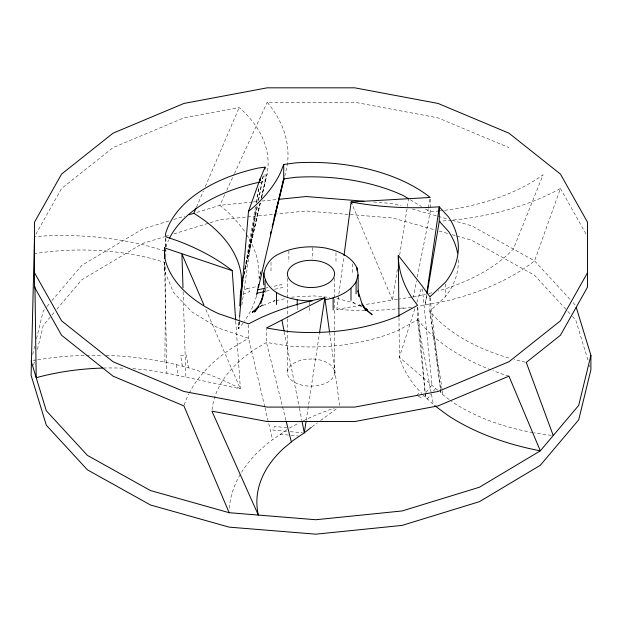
<?xml version="1.0" encoding="UTF-8"?>
<svg xmlns="http://www.w3.org/2000/svg" width="622" height="622" viewBox="0 0 622 622"><rect width="100%" height="100%" fill="white"/><g stroke="black" fill="none" stroke-linecap="round" stroke-linejoin="round"><path stroke-width="0.47" stroke-dasharray="3.11 2.33" d="M164.853 362.191L165.716 266.675M165.802 257.026L165.856 249.313M238.934 322.18L238.584 328.867A210.461 121.508 0 0 0 243.855 322.002M264.762 406.796L248.59 338.298L218.275 328.004L191.801 311.894L173.445 292.379L164.472 270.788L164.527 262.328L152.087 258.705A175.147 101.122 0 0 0 34.505 253.628M259.156 279.146L258.581 265.61A210.461 121.508 0 0 0 246.747 234.743M239.151 322.118L238.584 328.867L239.703 320.33M239.237 321.162L239.478 318.27M364.943 310.417A210.461 121.508 0 0 1 336.844 309.328L338.757 294.952M338.889 293.996L343.865 256.614M426.622 294.75L425.106 305.262L426.879 294.766M241.857 305.052L256.225 206.395M256.785 202.57L259.156 186.281M306.211 420.402L319.451 333.291M397.372 269.279L392.466 299.959L364.181 304.726M399.674 254.903L408.724 198.332M244.912 268.618L255.37 207.344M256.194 202.554L258.806 187.238M439.21 210.936L430.199 211.9L427.843 210.454L428.177 208.595M428.348 207.67L430.027 198.387M244.345 274.52L257.625 205.136M258.534 200.385L263.269 175.668M244.998 268.494L257.469 205.019M258.402 200.276L263.238 175.645M412.215 297.013L413.35 296.951L416.53 280.88M417.284 277.101L430.199 211.9L430.199 198.426M256.381 296.119L255.961 298.016A210.461 121.508 0 0 1 244.399 321.224M244.205 274.201L260.144 203.34M261.419 197.664L267.157 173.655A175.147 101.122 0 0 0 239.182 107.52L183.91 117.892L113.049 147.608L61.57 188.52L35.928 234.082M244.835 269.497L260.035 203.34M261.123 198.612L265.034 181.601L265.034 171.983M284.736 176.267L287.201 165.514A210.461 121.508 0 0 0 267.211 102.265L354.789 102.265L438.09 117.892L508.952 147.608M244.858 269.567L260.595 201.862M261.691 197.158L267.157 173.655M32.678 354.47L34.941 345.194M36.519 338.702L43.291 310.883L46.386 307.221M33.58 365.192L34.941 359.633M37.421 349.432L43.291 325.322L51.338 315.789M261.224 270.71L259.39 278.205L261.256 270.725M414.835 308.792L399.386 357.246A210.461 121.508 0 0 0 416.74 388.105L421.941 393.493M416.872 302.393L421.537 287.768M453.399 220.009L462.41 219.045A210.461 121.508 0 0 0 560.43 188.52L534.57 260.867A210.461 121.508 0 0 1 447.226 300.76L418.552 306.296M196.505 207.087L203.363 191.086M205.268 186.639L239.182 107.52M224.713 194.748L219.861 205.322L193.839 213.307M226.742 190.348L234.02 174.494M234.432 173.608L267.211 102.265M426.039 392.435L432.01 384.894L422.408 288.818M427.221 399.06L431.17 394.053M433.425 391.199L435.68 388.338M47.008 306.483L49.48 303.552M51.96 300.62L81.684 265.438L142.524 229.059L170.016 220.623M51.96 315.059L54.433 312.127M56.913 309.196L81.684 279.869L142.524 243.497L164.62 236.71M416.732 395.662L420.231 391.526M440.368 388.563L429.934 311.257L445.601 296.492A147.336 85.066 0 0 0 458.235 258.775M312.057 426.746L317.453 422.789M320.532 420.526L337.474 408.094M259.918 306.98L263.751 304.298L258.13 307.493L274.605 300.706L272.49 301.406L275.219 300.815M287.006 429.662L269.59 441.752L259.211 450.787A210.461 121.508 0 0 0 240.854 473.412M417.572 307.26L417.572 319.778L397.606 330.717A147.336 85.066 0 0 1 287.955 345.918L266.441 342.458L256.629 348.164A175.147 101.122 0 0 0 211.931 411.165M289.409 428.084L294.315 425.456A210.461 121.508 0 0 1 299.182 422.859M242.907 294.346L249.741 291.469L247.004 288.647L243.521 290.085M173.678 219.496L184.68 216.122M165.545 236.43L169.223 235.303M173.826 233.888L219.861 219.753L246.693 217.024M411.515 307.416L402.185 308.426L401.019 308.1L393.034 309.336A210.461 121.508 0 0 1 369.639 310.394M266.27 291.166L270.904 290.116M274.613 289.277L282.956 287.387L281.649 284.581L271.596 286.781M266.115 287.986L267.942 287.582M247.004 288.647L257.702 286.338M276.137 300.62L285.249 298.646M413.35 296.951L425.37 294.361M411.445 297.16L399.238 299.011M336.844 309.328L360.41 305.363M397.544 299.252L392.466 299.959L351.889 203.767M259.91 182.262L265.034 181.601M440.112 210.842L442.817 210.555M451.51 220.211L440.213 221.214M252.446 202.002L219.861 205.322A210.461 121.508 0 0 1 245.744 233.18M253.403 201.909L257.236 201.512M262.025 201.03L277.365 199.468M247.649 216.93L273.532 214.295M274.489 214.193L306.117 210.975L392.847 218.011L434.521 229.751M291.477 297.16L313.861 295.893L329.854 297.433M401.019 308.1L403.849 307.968M373.573 202.01L392.847 203.581L401.182 205.921M286.47 431.388L272.848 430.027L274.551 426.358L286.625 427.757M290.233 431.699L302.44 432.694M279.978 434.249L290.194 435.237M291.119 435.33L298.552 436.045M132.914 368.714A175.147 101.122 0 0 1 153.541 370.922L169.985 373.783L240.395 388.851L235.715 321.022M106.144 355.387A210.461 121.508 0 0 1 142.376 358.326C160.103 361.032 177.869 364.259 194.95 369.779A210.461 121.508 0 0 1 240.395 388.851L205.019 307.548M336.836 298.42L354.47 303.054L352.083 302.269L361.623 306.809M412.293 209.054L437.305 216.098M438.23 216.355L447.49 218.96M452.116 220.266L471.569 225.747L534.57 260.867L570.467 299.851M439.155 231.05L447.49 233.398M452.116 234.704L455.825 235.746M456.75 236.01L471.569 240.178L534.57 275.305L567.21 310.743M165.048 250.961L144.879 245.177A210.461 121.508 0 0 0 34.505 236.617M418.373 396.408L421.654 397.901L423.644 395.46L433.363 404.456L431.411 393.99M410.248 199.763L421.483 206.59M425.456 209L427.843 210.454M440.493 389.52L441.014 393.337L449.107 399.479M361.802 306.374L358.956 304.08L361.662 306.273M437.678 390.212L399.386 357.246L398.966 317.492M573.08 302.681L575.039 304.811M567.863 311.451L571.774 315.704M572.427 316.411L575.692 319.957L588.085 360.535M429.934 297.782L429.934 311.257L436.31 318.41A175.147 101.122 0 0 0 510.514 358.474M417.743 307.26L425.619 397.652L417.572 319.778L428.371 331.79A210.461 121.508 0 0 0 490.991 369.911M560.43 188.52L587.02 235.769M589.493 365.145L590.053 366.988M285.949 420.355L266.441 342.458L266.441 328.984M264.988 407.737L272.522 439.637M284.207 331.713L299.244 407.324M299.431 408.273L301.88 420.558M417.572 319.778L431.233 393.034M176.321 364.686L178.18 375.843M182.394 366.202L180.598 355.356L186.398 355.007L188.458 367.641M429.934 311.257L442.234 390.072M442.382 391.028L442.973 394.822M165.6 249.469L165.856 251.241M329.59 332.443L339.651 405.435M430.051 297.72L440.469 388.517M440.578 389.481L441.014 393.337M183.125 291.671L185.869 377.562M164.527 262.328L166.883 373.247M445.601 283.982L445.601 296.492M352.627 263.922L352.627 273.175M335.981 252.695L335.981 262.873M334.558 278.267L334.558 298.583M334.558 299.547L334.558 373.052M312.648 247.649L312.648 258.752M309.352 302.059L309.352 306.685M309.352 307.61L309.352 313.161M297.215 306.436L297.215 311.062M288.865 250.822L288.865 261.924M287.442 278.291L287.442 317.943M287.442 318.907L287.442 372.096M271.013 262.282L271.013 271.534M248.59 324.824L248.59 338.298L232.13 347.947A210.461 121.508 0 0 0 189.29 392.933M165.856 238.724L165.856 248.349M165.475 238.001L165.475 246.662M164.472 262.126L164.472 270.788M32.982 360.62A210.461 121.508 0 0 1 36.776 359.967M37.724 359.811A210.461 121.508 0 0 1 102.397 355.286M103.376 368.045A175.147 101.122 0 0 1 124.361 368.224M444.676 210.314A175.147 101.122 0 0 0 543.107 174.759L513.375 249.049A175.147 101.122 0 0 1 438.253 290.987M165.988 246.848A147.336 85.066 0 0 1 168.679 239.89M525.326 362.214A175.147 101.122 0 0 1 514.153 359.485M508.952 376.178A210.461 121.508 0 0 1 492.834 370.619M551.364 435.346A175.147 101.122 0 0 1 533.785 432.772M532.875 432.609A175.147 101.122 0 0 1 451.401 401.229M229.339 508.182A210.461 121.508 0 0 1 240.38 474.197M303.349 420.76A210.461 121.508 0 0 1 334.317 408.156M184.198 405.015A210.461 121.508 0 0 1 188.878 393.734M431.87 292.752A175.147 101.122 0 0 1 427.236 293.918M311.824 358.972L305.697 359.314A23.574 13.614 0 0 0 287.535 373.876A23.574 13.614 0 0 0 310.176 386.176L316.303 385.834A23.574 13.614 0 0 0 334.465 371.272A23.574 13.614 0 0 0 311.824 358.972"/><path stroke-width="0.93" d="M576.252 307.361L590.9 355.317L590.9 369.756L578.709 419.827L540.316 465.279L479.476 501.651L402.139 525.396L315.883 534.174L229.153 527.137L150.431 504.971L87.43 469.843L46.308 425.191L31.1 375.393L34.505 236.617M239.789 305.938L240.341 295.427L241.655 285.545L241.282 275.632A175.147 101.122 0 0 0 193.839 213.307L196.124 207.973M256.591 295.17L258.736 284.394M239.556 317.306L248.489 211.371L260.276 178.623L265.034 167.17L258.2 168.049A147.336 85.066 0 0 0 165.475 234.152L165.856 236.803L177.978 240.955A210.461 121.508 0 0 1 232.231 270.632L235.645 320.05M263.689 289.728L262.165 299.058M343.989 255.658L351.135 201.987L430.199 197.462A147.336 85.066 0 0 0 295.598 162.863L283.71 164.472L280.615 172.411A210.461 121.508 0 0 1 248.489 211.371M426.894 292.838L439.272 206.831L425.246 207.585A210.461 121.508 0 0 1 351.135 201.987L351.889 203.767M306.071 421.358L304.321 432.85L293.195 440.399L283.407 448.548A175.147 101.122 0 0 0 258.332 515.07L211.931 411.165L267.211 421.529L354.789 421.529L438.09 405.902L508.952 376.178L540.316 450.841L479.476 487.213L402.139 510.957L315.883 519.735L229.153 512.699L150.431 490.533L87.43 455.405L46.308 410.761L31.1 360.962M319.591 332.335L324.832 297.868A210.461 121.508 0 0 0 259.172 318.487L248.59 323.86L218.275 313.566A147.336 85.066 0 0 1 164.472 256.35L164.527 247.89L232.231 270.632M427.034 293.809L439.272 221.261L439.272 206.831L448.555 216.977A147.336 85.066 0 0 1 445.601 282.061L429.934 296.818L422.12 285.941L398.313 255.448L398.959 316.528M240.341 295.427L242.953 280.11M241.585 283.671L243.536 275.165M258.503 287.271L283.71 178.903L283.71 164.472M590.9 355.317L578.709 405.388L540.316 450.841A210.461 121.508 0 0 1 447.615 415.208L434.646 405.583M274.069 218.252L275.445 212.631M275.904 210.757L283.71 178.903L295.598 177.301A147.336 85.066 0 0 1 403.725 195.79L408.615 198.768M270.321 234.253L271.021 231.446M272.179 226.773L284.27 178.133M263.883 285.008C261.551 272.405 266.9 259.491 278.843 254.017C292.993 246.965 309.297 245.519 324.785 247.898C337.264 250.487 350.971 255.634 356.942 267.802C359.291 277.171 357.191 286.89 358.878 296.344L357.984 290.956M260.843 303.629L263.51 294.416M356.087 293.918L356.087 281.883L358.117 274.877M262.686 297.013L259.421 304.477L254.491 312.073L258.558 306.918M587.495 272.747L560.43 320.835L508.952 361.747L438.09 391.471L354.789 407.091L267.211 407.091L183.91 391.471L113.049 361.747L61.57 320.835L34.505 272.747M325.15 299.687C337.07 297.65 349.424 292.488 356.087 281.883M258.27 307.035L252.252 312.353L256.855 309.134M311.288 427.314L304.321 432.85L302.067 421.506M398.313 255.448A210.461 121.508 0 0 0 411.989 297.868L417.572 305.34L397.606 316.279A147.336 85.066 0 0 1 287.955 331.479L266.441 328.019L324.832 297.868L329.458 331.487M189.259 214.714L193.839 213.307M257.003 293.273L264.42 291.594M257.889 289.79L264.288 288.383M259.91 182.262L258.2 182.479A147.336 85.066 0 0 0 169.511 238.164M279.278 199.273L306.117 196.536L363.94 201.233M312.182 300.97C293.973 301.04 265.788 295.225 263.883 272.98M365.091 308.465L367.695 309.702L364.585 308.147M366.77 310.401L372.166 314.771L365.899 309.204L361.716 303.979M439.272 221.261L448.555 231.415A147.336 85.066 0 0 1 457.528 253.006M362.292 304.998L365.899 310.565L361.553 302.424L358.054 290.972M203.86 304.873L181.927 254.04L183 287.815M229.153 512.699L183.91 405.902L113.049 376.178L61.57 335.274L34.505 287.177L34.505 222.178L61.57 174.082L113.049 133.178L183.91 103.454L267.211 87.826L354.789 87.826L438.09 103.454L508.952 133.178L560.43 174.082L587.495 222.178L587.495 287.177L560.43 335.274L526.266 362.416L553.23 435.548M286.182 421.288L291.353 441.939M281.953 320.369L284.021 330.764M164.752 258.503L164.527 247.89L164.527 256.552M34.956 286.587L36.216 377.709A175.147 101.122 0 0 1 102.428 368.076M356.942 267.802L356.942 270.578M350.987 288.351L350.987 300.379M333.135 297.961L333.135 309.989M297.215 299.959L297.215 305.511M276.518 292.488L276.518 304.523M265.034 167.17L265.034 169.091M265.058 280.048L265.058 292.083M260.276 178.623L259.996 180.535L260.276 178.623M298.506 285.467A23.574 13.614 0 0 0 334.558 274.403A23.574 13.614 0 0 0 299.936 261.909A23.574 13.614 0 0 0 298.506 285.467"/></g></svg>
